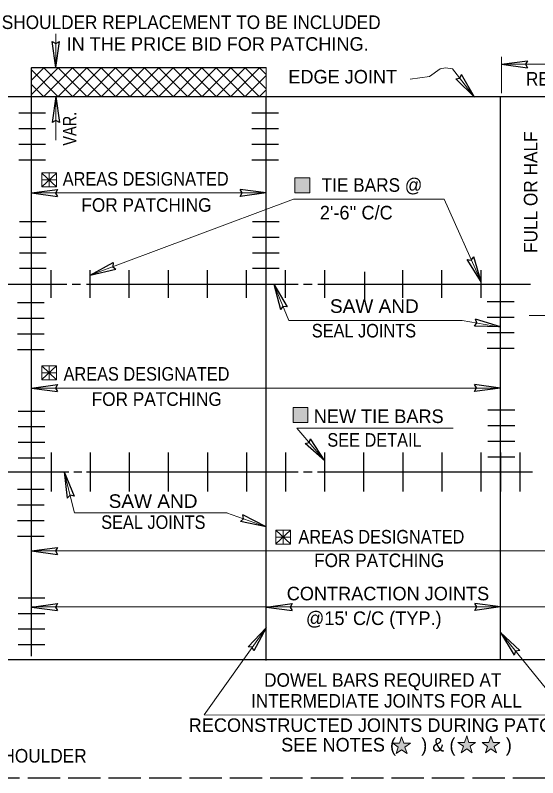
# Model space of a CAD drawing. Extents: x 39 to 412, y -6 to 264.
# Drawn here: x 108 to 159.4, y 130.1 to 205 of the extents above; entities that cross this region are included whole.
import ezdxf

# ---------------------------------------------------------------- set-up
doc = ezdxf.new("R2010")
doc.units = 0
doc.header["$LTSCALE"] = 0.53
doc.linetypes.add('LONG_DASHED', pattern=[7.5, 6, -1.5])
doc.layers.add('1', color=7, linetype='Continuous', lineweight=25)
doc.layers.add('2', color=7, linetype='Continuous', lineweight=13)

msp = doc.modelspace()

# ---------------------------------------------------------------- hatches: boundary and pattern name
at = {"layer": '1'}
for points in [[(136.9844, 187.5635), (136.9844, 189.0333), (135.5118, 189.0333), (135.5118, 187.5635)], [(136.7901, 164.9783), (136.7901, 166.4481), (135.3175, 166.4481), (135.3175, 164.9783)], [(146.8628, 133.4524), (146.2027, 133.4524), (145.9988, 134.0803), (145.7947, 133.4524), (145.1346, 133.4524), (145.6687, 133.0643), (145.4647, 132.4367), (145.9988, 132.8246), (146.5328, 132.4367), (146.3287, 133.0645)], [(153.2648, 133.5441), (152.6047, 133.5441), (152.4007, 134.172), (152.1968, 133.5441), (151.5366, 133.5441), (152.0708, 133.156), (151.8667, 132.5283), (152.4007, 132.9162), (152.9348, 132.5283), (152.7308, 133.1562)], [(155.6494, 133.5215), (154.9892, 133.5215), (154.7853, 134.1494), (154.5813, 133.5215), (153.9212, 133.5215), (154.4553, 133.1334), (154.2512, 132.5058), (154.7853, 132.8937), (155.3194, 132.5058), (155.1153, 133.1336)]]:
    msp.add_hatch(color=256, dxfattribs=at).paths.add_polyline_path(points)

# ---------------------------------------------------------------- linework, layer by layer
at = {"layer": '1', "lineweight": 13}
for p, q in [((111.9937, 203.1972), (111.9937, 199.8989)), ((155.8177, 197.3682), (155.8177, 200.9345)), ((155.8177, 200.2097), (171.3634, 200.2097)), ((111.9937, 192.7312), (111.9937, 197.0244)), ((110.6159, 188.1586), (112.0487, 189.5127)), ((110.6159, 189.511), (112.0487, 188.1568)), ((111.3334, 189.5171), (111.3334, 188.1479)), ((110.6159, 188.8327), (112.0552, 188.8327)), ((109.6106, 187.5532), (132.6702, 187.5532)), ((115.3745, 179.4882), (135.377, 186.9518)), ((158.5308, 175.5168), (171.4077, 175.5168)), ((110.6159, 169.2017), (112.0487, 170.5558)), ((110.6159, 170.5541), (112.0487, 169.1999)), ((111.3334, 170.5602), (111.3334, 169.191)), ((110.6159, 169.8757), (112.0552, 169.8757)), ((109.6106, 168.3767), (155.7297, 168.3767)), ((112.8288, 160.129), (113.8355, 156.1029)), ((113.8355, 156.1029), (128.8279, 156.1029)), ((128.7918, 156.1029), (132.6702, 154.7364)), ((133.6451, 153.0532), (135.0824, 154.4117)), ((133.6451, 154.4056), (135.0778, 153.0514)), ((133.6451, 153.7272), (135.0843, 153.7272)), ((134.3626, 154.4117), (134.3626, 153.0425)), ((109.6106, 152.3645), (178.7893, 152.3645)), ((109.6106, 146.8524), (132.7104, 146.8524)), ((132.6702, 146.8524), (155.7378, 146.8524)), ((178.7893, 146.8524), (155.7297, 146.8524)), ((162.2389, 136.2788), (155.7297, 144.3361))]:
    msp.add_line(p, q, dxfattribs=at)
at = {"layer": '1'}
for p, q in [((111.9949, 199.8994), (111.6439, 202.4539)), ((111.9949, 199.8994), (112.3459, 202.4539)), ((155.8182, 200.2084), (158.3727, 200.5594)), ((155.8182, 200.2084), (158.3727, 199.8574)), ((153.1743, 196.9692), (151.3357, 198.777)), ((153.1743, 196.9692), (151.8915, 199.2059)), ((94.4414, 197.0244), (190.9374, 197.0244)), ((109.6106, 142.015), (109.6106, 197.0342)), ((111.9924, 197.0239), (111.6414, 194.4694)), ((111.9924, 197.0239), (112.3434, 194.4694)), ((132.6702, 141.5882), (132.6702, 196.9969)), ((155.7297, 141.6813), (155.7297, 197.0779)), ((108.356, 195.4298), (110.988, 195.4298)), ((131.2632, 195.4298), (133.8953, 195.4298)), ((108.356, 193.8926), (110.988, 193.8926)), ((131.2632, 193.8926), (133.8953, 193.8926)), ((108.356, 192.3552), (110.988, 192.3552)), ((131.2632, 192.3552), (133.8953, 192.3552)), ((108.356, 190.8179), (110.988, 190.8179)), ((131.2632, 190.8179), (133.8953, 190.8179)), ((109.6111, 187.552), (112.1656, 187.903)), ((109.6111, 187.552), (112.1656, 187.201)), ((132.6697, 187.5545), (130.1152, 187.9055)), ((132.6697, 187.5545), (130.1152, 187.2035)), ((108.4268, 184.7587), (111.059, 184.7587)), ((131.3341, 184.7587), (133.9663, 184.7587)), ((108.4268, 183.2214), (111.059, 183.2214)), ((131.3341, 183.2214), (133.9663, 183.2214)), ((108.4268, 181.6842), (111.059, 181.6842)), ((131.3341, 181.6842), (133.9663, 181.6842)), ((115.3754, 179.4872), (117.646, 180.7091)), ((153.8081, 178.8092), (152.4465, 180.9988)), ((153.8081, 178.8092), (153.0876, 181.2849)), ((108.4268, 180.1468), (111.059, 180.1468)), ((111.5312, 177.2479), (111.5312, 179.9511)), ((115.3745, 177.2479), (115.3745, 179.9511)), ((115.3754, 179.4872), (117.8914, 180.0514)), ((119.2177, 177.2479), (119.2177, 179.9511)), ((123.061, 177.2479), (123.061, 179.9511)), ((126.9042, 177.2479), (126.9042, 179.9511)), ((130.7476, 177.2479), (130.7476, 179.9511)), ((131.3341, 180.1468), (133.9663, 180.1468)), ((134.5908, 177.2479), (134.5908, 179.9511)), ((138.4341, 177.2479), (138.4341, 179.9511)), ((146.1206, 177.2479), (146.1206, 179.9511)), ((149.9638, 177.2479), (149.9638, 179.9511)), ((153.8072, 177.2479), (153.8072, 179.9511)), ((142.381, 177.1075), (142.381, 179.8107)), ((94.4414, 178.5767), (113.06, 178.5767)), ((113.6003, 178.5767), (114.4108, 178.5767)), ((115.0073, 178.5767), (135.8322, 178.5767)), ((133.4301, 178.5757), (134.7367, 176.3527)), ((133.4301, 178.5757), (134.0887, 176.0828)), ((136.3497, 178.5767), (137.2035, 178.5767)), ((137.7683, 178.5767), (158.6832, 178.5767)), ((108.2137, 176.7912), (110.8458, 176.7912)), ((154.4194, 176.8978), (157.0517, 176.8978)), ((108.2137, 175.2538), (110.8458, 175.2538)), ((155.7295, 174.3782), (153.2722, 175.1596)), ((154.4194, 175.3604), (157.0517, 175.3604)), ((155.7295, 174.3782), (153.1525, 174.4679)), ((108.2137, 173.7166), (110.8458, 173.7166)), ((154.4194, 173.8231), (157.0517, 173.8231)), ((108.2137, 172.1792), (110.8458, 172.1792)), ((154.4194, 172.2858), (157.0517, 172.2858)), ((109.6111, 168.3755), (112.1656, 168.7265)), ((155.7293, 168.378), (153.1747, 168.729)), ((109.6111, 168.3755), (112.1656, 168.0245)), ((155.7293, 168.378), (153.1747, 168.027)), ((108.2847, 166.12), (110.9167, 166.12)), ((154.4904, 166.2266), (157.1224, 166.2266)), ((108.2847, 164.5827), (110.9167, 164.5827)), ((154.4904, 164.6892), (157.1224, 164.6892)), ((108.2847, 163.0454), (110.9167, 163.0454)), ((138.4563, 161.2368), (136.521, 162.9407)), ((138.4563, 161.2368), (137.0523, 163.3995)), ((154.4904, 163.152), (157.1224, 163.152)), ((111.5529, 158.191), (111.5529, 162.0416)), ((115.3962, 158.191), (115.3962, 162.0416)), ((119.2395, 158.191), (119.2395, 162.0416)), ((123.0827, 158.191), (123.0827, 162.0416)), ((126.926, 158.191), (126.926, 162.0416)), ((130.7692, 158.191), (130.7692, 162.0416)), ((134.6125, 158.191), (134.6125, 162.0416)), ((138.4557, 158.191), (138.4557, 162.0416)), ((142.299, 158.191), (142.299, 162.0416)), ((146.1423, 158.191), (146.1423, 162.0416)), ((149.9856, 158.191), (149.9856, 162.0416)), ((153.8288, 158.191), (153.8288, 162.0416)), ((155.7505, 158.191), (155.7505, 162.0416)), ((157.6721, 158.191), (157.6721, 162.0416)), ((108.2847, 161.5082), (110.9167, 161.5082)), ((154.4904, 161.6146), (157.1224, 161.6146)), ((94.4414, 160.129), (113.2852, 160.129)), ((112.8277, 160.1283), (113.7879, 157.7352)), ((112.8277, 160.1283), (113.1068, 157.5648)), ((113.7805, 160.129), (114.5459, 160.129)), ((115.0073, 160.129), (135.8322, 160.129)), ((136.3497, 160.129), (137.2035, 160.129)), ((137.7233, 160.129), (158.8633, 160.129)), ((108.2137, 158.4367), (110.8458, 158.4367)), ((108.2137, 156.8993), (110.8458, 156.8993)), ((132.6701, 154.7378), (130.3774, 155.9177)), ((108.2137, 155.362), (110.8458, 155.362)), ((132.6701, 154.7378), (130.1442, 155.2556)), ((108.2137, 153.8247), (110.8458, 153.8247)), ((109.6111, 152.3632), (112.1656, 152.7142)), ((109.6111, 152.3632), (112.1656, 152.0122)), ((108.2847, 147.7657), (110.9167, 147.7657)), ((109.6111, 146.8512), (112.1656, 147.2022)), ((132.6707, 146.8512), (135.2252, 147.2022)), ((155.7373, 146.8537), (153.1828, 147.2047)), ((108.2847, 146.2283), (110.9167, 146.2283)), ((109.6111, 146.8512), (112.1656, 146.5002)), ((132.6707, 146.8512), (135.2252, 146.5002)), ((155.7373, 146.8537), (153.1828, 146.5027)), ((108.2847, 144.691), (110.9167, 144.691)), ((132.6688, 144.8174), (130.9027, 142.9387)), ((132.6688, 144.8174), (131.4748, 142.532)), ((155.7291, 144.3349), (157.6074, 142.5684)), ((155.7291, 144.3349), (157.0613, 142.1273)), ((108.2847, 143.1537), (110.9167, 143.1537)), ((91.9349, 141.6813), (192.0713, 141.6813))]:
    msp.add_line(p, q, dxfattribs=at)
at = {"layer": '1', "linetype": 'LONG_DASHED'}
msp.add_line((85.3822, 130.0666), (192.9468, 130.0666), dxfattribs=at)
at = {"layer": '1'}
for points in [[(111.6439, 202.4539), (111.9986, 202.2563), (112.3459, 202.4539)], [(158.3727, 200.5594), (158.1751, 200.2048), (158.3727, 199.8574)], [(151.3357, 198.777), (151.7372, 198.8372), (151.8915, 199.2059)], [(112.3434, 194.4694), (111.9888, 194.6671), (111.6414, 194.4694)], [(112.1656, 187.903), (111.968, 187.5484), (112.1656, 187.201)], [(130.1152, 187.2035), (130.3128, 187.5582), (130.1152, 187.9055)], [(117.646, 180.7091), (117.5848, 180.3077), (117.8914, 180.0514)], [(152.4465, 180.9988), (152.8509, 180.9628), (153.0876, 181.2849)], [(134.7367, 176.3527), (134.3332, 176.3988), (134.0887, 176.0828)], [(153.1525, 174.4679), (153.4077, 174.7836), (153.2722, 175.1596)], [(112.1656, 168.7265), (111.968, 168.3719), (112.1656, 168.0245)], [(153.1747, 168.027), (153.3724, 168.3817), (153.1747, 168.729)], [(136.521, 162.9407), (136.9186, 163.0228), (137.0523, 163.3995)], [(113.7879, 157.7352), (113.3959, 157.8408), (113.1068, 157.5648)], [(130.1442, 155.2556), (130.4484, 155.5244), (130.3774, 155.9177)], [(112.1656, 152.7142), (111.968, 152.3597), (112.1656, 152.0122)], [(112.1656, 147.2022), (111.968, 146.8476), (112.1656, 146.5002)], [(135.2252, 147.2022), (135.0276, 146.8476), (135.2252, 146.5002)], [(153.1828, 146.5027), (153.3805, 146.8573), (153.1828, 147.2047)], [(131.4748, 142.532), (131.3003, 142.8986), (130.9027, 142.9387)], [(157.6074, 142.5684), (157.2073, 142.4992), (157.0613, 142.1273)]]:
    msp.add_lwpolyline(points, dxfattribs=at)
at = {"layer": '1', "lineweight": 13}
for points in [[(109.6035, 196.9969), (109.6035, 199.8989), (132.6702, 199.8989), (132.6702, 197.0714)], [(153.1736, 196.968), (151.0106, 199.7708), (150.3053, 199.8716), (149.8014, 199.7708), (148.7435, 199.0152), (146.8417, 198.7492)], [(135.377, 186.9518), (150.1728, 186.9518), (153.8072, 178.8082)], [(133.4311, 178.5767), (134.9077, 175.0329), (151.9386, 175.0329), (155.7297, 174.3768)], [(138.4557, 161.2356), (135.7015, 164.4247), (151.0727, 164.4247)], [(132.6702, 144.8171), (126.5762, 136.2446), (162.2389, 136.2101)]]:
    msp.add_lwpolyline(points, dxfattribs=at)
for points in [[(110.6159, 188.1479), (112.0552, 188.1479), (112.0552, 189.5171), (110.6159, 189.5171)], [(136.9844, 187.5635), (136.9844, 189.0333), (135.5118, 189.0333), (135.5118, 187.5635)], [(110.6159, 169.191), (112.0552, 169.191), (112.0552, 170.5602), (110.6159, 170.5602)], [(136.7901, 164.9783), (136.7901, 166.4481), (135.3175, 166.4481), (135.3175, 164.9783)], [(133.6451, 153.0425), (135.0843, 153.0425), (135.0843, 154.4117), (133.6451, 154.4117)], [(146.8628, 133.4524), (146.2027, 133.4524), (145.9988, 134.0803), (145.7947, 133.4524), (145.1346, 133.4524), (145.6687, 133.0643), (145.4647, 132.4367), (145.9988, 132.8246), (146.5328, 132.4367), (146.3287, 133.0645)], [(153.2648, 133.5441), (152.6047, 133.5441), (152.4007, 134.172), (152.1968, 133.5441), (151.5366, 133.5441), (152.0708, 133.156), (151.8667, 132.5283), (152.4007, 132.9162), (152.9348, 132.5283), (152.7308, 133.1562)], [(155.6494, 133.5215), (154.9892, 133.5215), (154.7853, 134.1494), (154.5813, 133.5215), (153.9212, 133.5215), (154.4553, 133.1334), (154.2512, 132.5058), (154.7853, 132.8937), (155.3194, 132.5058), (155.1153, 133.1336)]]:
    msp.add_lwpolyline(points, close=True, dxfattribs=at)
at = {"layer": '2'}
for p, q in [((109.569, 197.2009), (112.2212, 199.8532)), ((109.569, 198.6151), (110.8071, 199.8532)), ((109.569, 199.677), (112.2368, 197.0092)), ((110.7916, 197.0092), (113.6355, 199.8532)), ((110.8071, 199.8532), (113.651, 197.0092)), ((112.2057, 197.0092), (115.0497, 199.8532)), ((112.2212, 199.8532), (115.0652, 197.0092)), ((113.62, 197.0092), (116.4639, 199.8532)), ((113.6355, 199.8532), (116.4794, 197.0092)), ((115.0342, 197.0092), (117.8781, 199.8532)), ((115.0497, 199.8532), (117.8936, 197.0092)), ((116.4484, 197.0092), (119.2923, 199.8532)), ((116.4639, 199.8532), (119.3078, 197.0092)), ((117.8627, 197.0092), (120.7066, 199.8532)), ((117.8781, 199.8532), (120.722, 197.0092)), ((119.2768, 197.0092), (122.1208, 199.8532)), ((119.2923, 199.8532), (122.1362, 197.0092)), ((120.6911, 197.0092), (123.535, 199.8532)), ((120.7066, 199.8532), (123.5505, 197.0092)), ((122.1052, 197.0092), (124.9492, 199.8532)), ((122.1208, 199.8532), (124.9647, 197.0092)), ((123.5195, 197.0092), (126.3634, 199.8532)), ((123.535, 199.8532), (126.3789, 197.0092)), ((124.9337, 197.0092), (127.7776, 199.8532)), ((124.9492, 199.8532), (127.7931, 197.0092)), ((126.3479, 197.0092), (129.1918, 199.8532)), ((126.3634, 199.8532), (129.2073, 197.0092)), ((127.7622, 197.0092), (130.6061, 199.8532)), ((127.7776, 199.8532), (130.6215, 197.0092)), ((129.1763, 197.0092), (132.0203, 199.8532)), ((129.1918, 199.8532), (132.0358, 197.0092)), ((130.6061, 199.8532), (132.6757, 197.7836)), ((132.0203, 199.8532), (132.6757, 199.1977)), ((130.5906, 197.0092), (132.6757, 199.0943)), ((109.569, 198.2628), (110.8226, 197.0092)), ((132.0048, 197.0092), (132.6757, 197.6802))]:
    msp.add_line(p, q, dxfattribs=at)
msp.add_lwpolyline([(109.569, 197.0092), (132.6757, 197.0092), (132.6757, 199.8532), (109.569, 199.8532)], close=True, dxfattribs=at)

# ---------------------------------------------------------------- texts
for s, width, p in [('SHOULDER REPLACEMENT TO BE INCLUDED', 0.95, (106.6772, 203.6718)), ('REMAIN SLAB', 0.95, (158.228, 198.1073)), ('AREAS DESIGNATED', 0.9, (112.6744, 188.2764)), ('TIE BARS @', 0.95, (138.1277, 187.6683)), ('FOR PATCHING', 0.95, (114.5069, 185.7058)), ('SAW AND', 1.05, (138.9502, 175.7667)), ('SEAL JOINTS', 0.9, (137.1666, 173.3498)), ('AREAS DESIGNATED', 0.9, (112.7542, 169.1049)), ('FOR PATCHING', 0.95, (115.5188, 166.6227)), ('SEE DETAIL', 0.9, (138.6947, 162.6118)), ('SAW AND', 1.05, (117.1904, 156.5961)), ('SEAL JOINTS', 0.9, (116.4552, 154.53)), ('AREAS DESIGNATED', 0.9, (135.8523, 153.0942)), ('FOR PATCHING', 0.95, (137.3917, 150.7735)), ('DOWEL BARS REQUIRED AT', 0.95, (132.4768, 139.0112)), ('INTERMEDIATE JOINTS FOR ALL', 0.95, (131.1857, 136.9622)), ('EXISTING SHOULDER', 0.95, (97.2398, 131.5605))]:
    msp.add_text(s, height=1.333, dxfattribs=dict(at, width=width)).set_placement(p)
for s, p in [('IN THE PRICE BID FOR PATCHING.', (113.0481, 201.5354)), ('EDGE JOINT', (134.8572, 198.3165)), ("2'-6'' C/C", (137.9581, 184.9531)), ('NEW TIE BARS', (137.3582, 164.9373)), ('CONTRACTION JOINTS', (134.7038, 147.5074)), ("@15' C/C (TYP.)", (136.5869, 145.0829)), ('RECONSTRUCTED JOINTS DURING PATCHING.', (125.0592, 134.5699)), ('SEE NOTES (     ) & (          )', (134.1574, 132.6458))]:
    msp.add_text(s, height=1.333, dxfattribs=at).set_placement(p)
for s, width, p in [('VAR.', 0.8, (114.0198, 192.2052)), ('FULL OR HALF', 0.95, (159.3541, 181.6542))]:
    msp.add_text(s, height=1.333, rotation=90, dxfattribs=dict(at, width=width)).set_placement(p)

doc.saveas('drawing.dxf')
